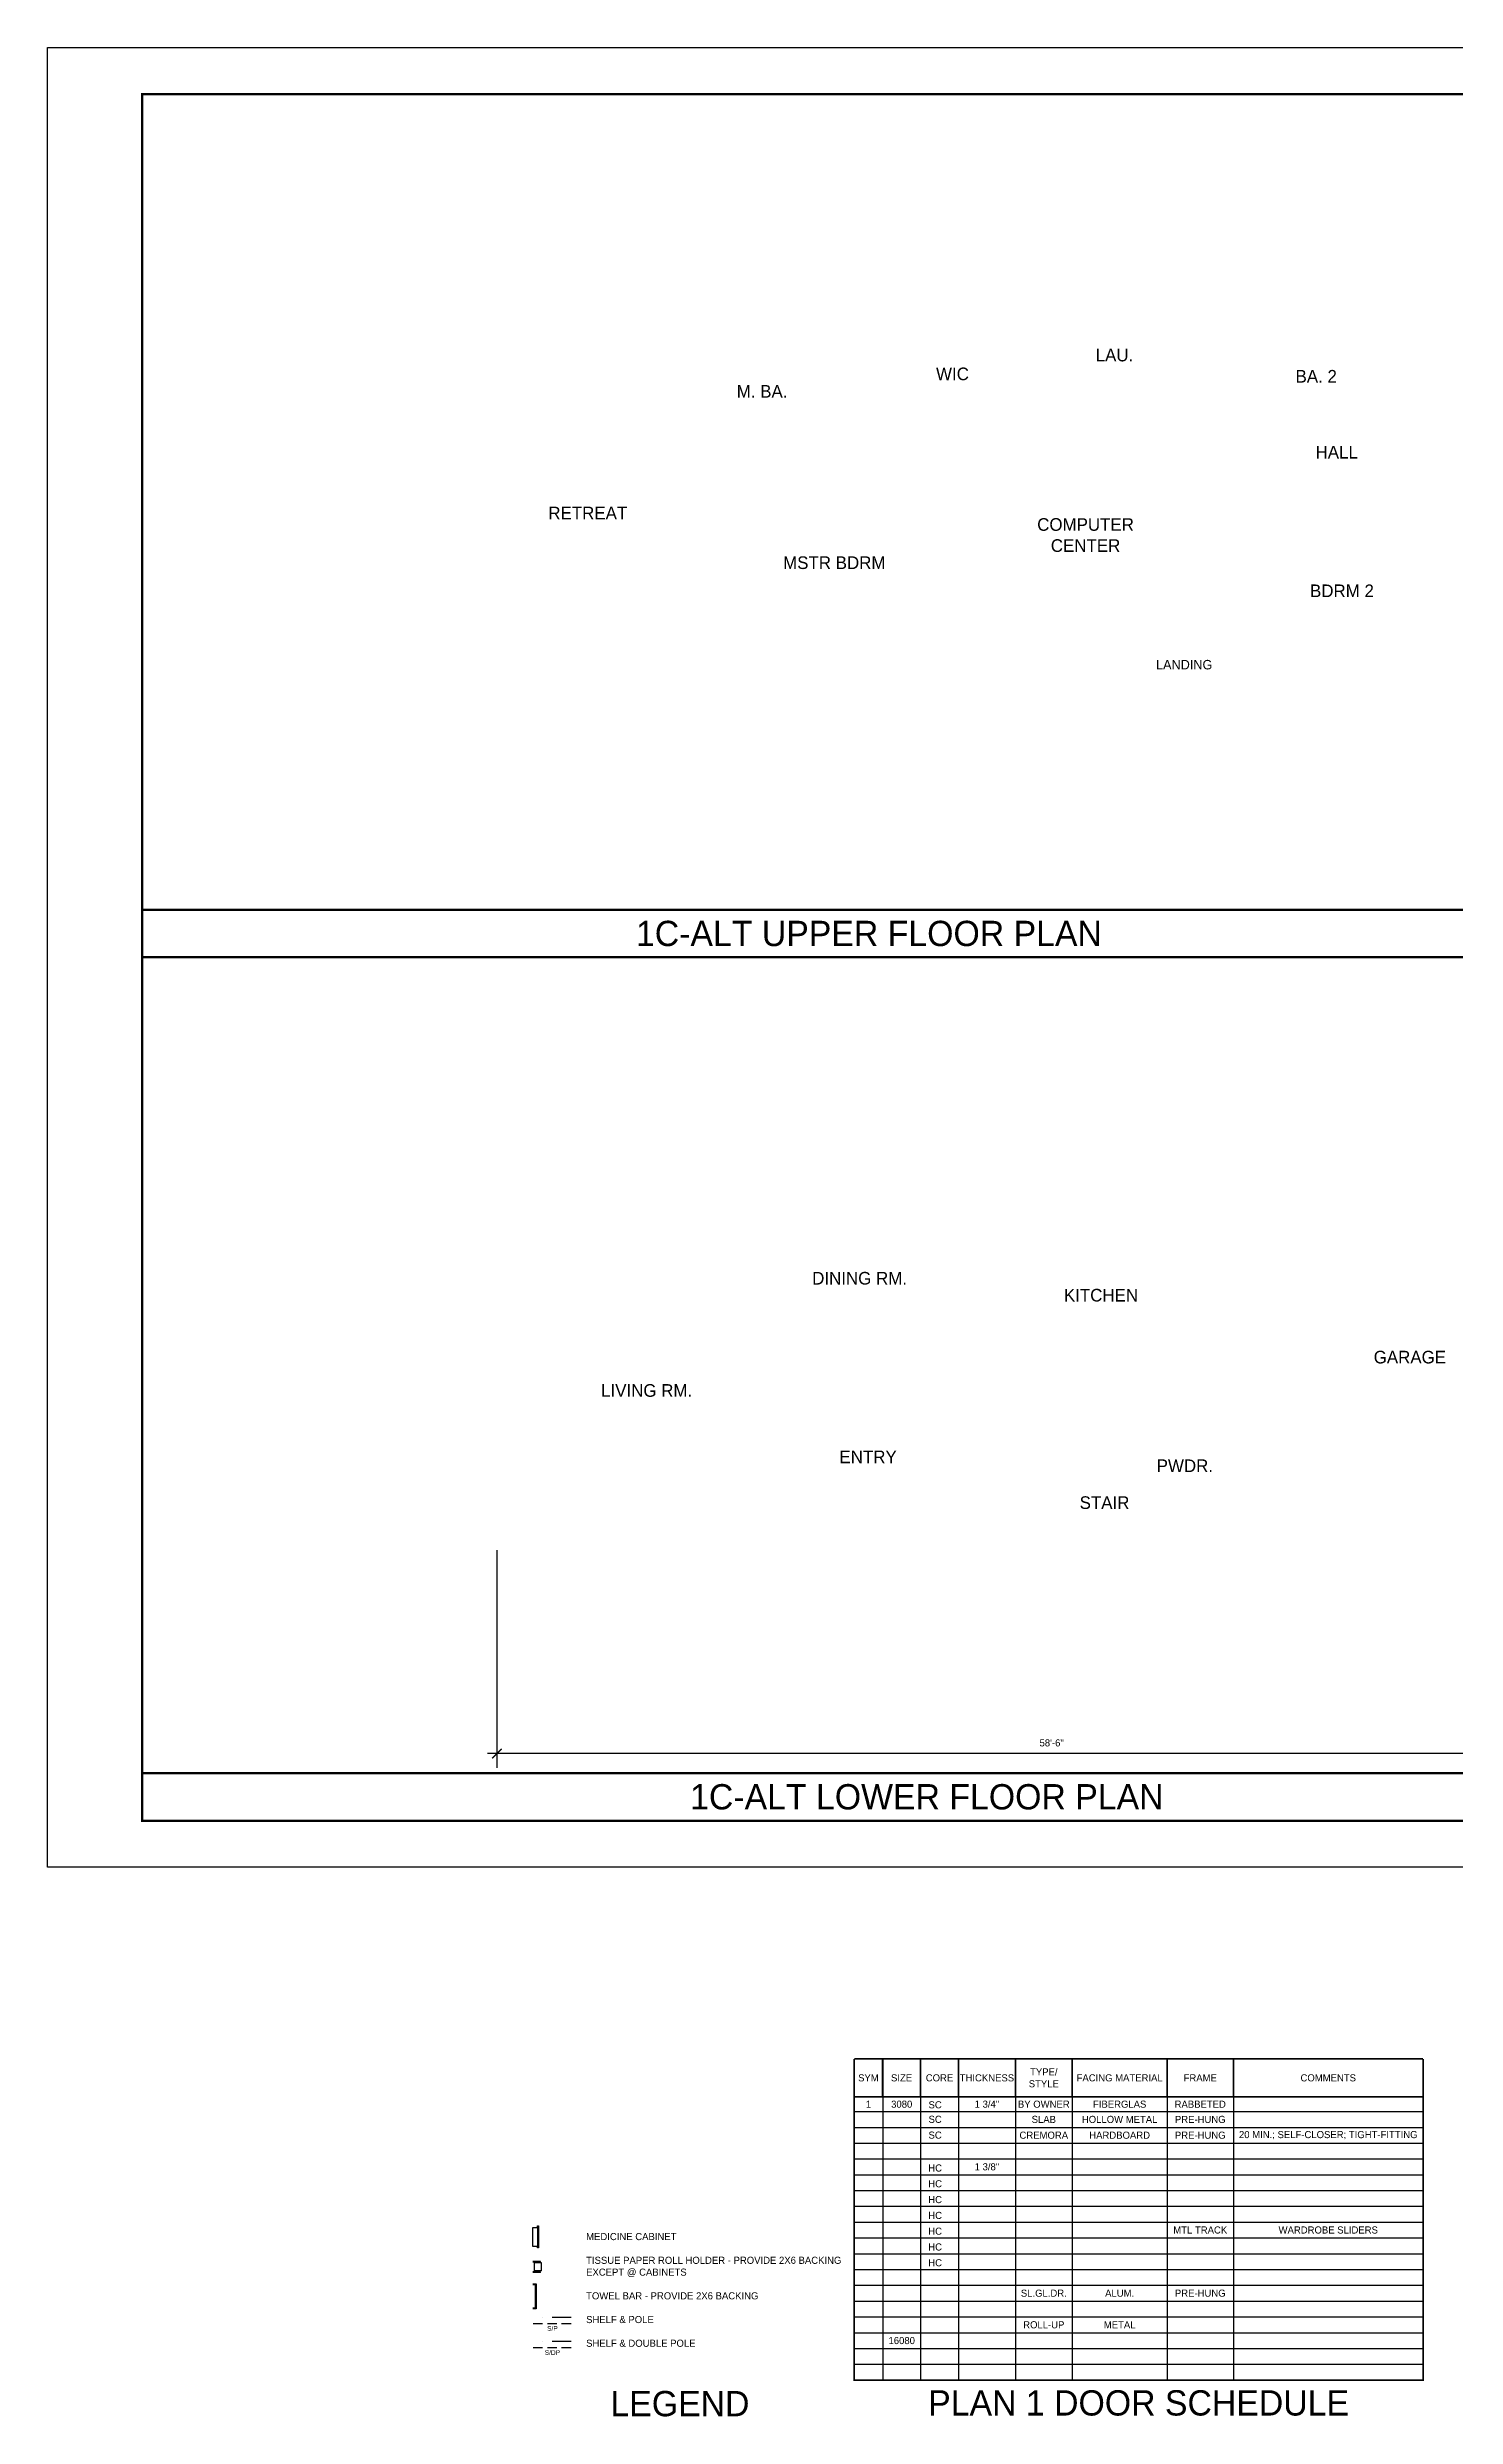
# Model space of a CAD drawing. Extents: x -3307 to 0, y -1500 to 1334.
# Drawn here: x -1728 to -837, y -1500 to 0 of the extents above; entities that cross this region are included whole.
import ezdxf
from ezdxf.enums import TextEntityAlignment as Align

# ---------------------------------------------------------------- set-up
doc = ezdxf.new("R2010")
doc.units = 0
doc.header["$LTSCALE"] = 48
doc.header["$MEASUREMENT"] = 0
doc.header["$PDMODE"] = 3
doc.header["$PDSIZE"] = -2
doc.linetypes.add('DASHDOT2', pattern=[0.5, 0.25, -0.125, 0, -0.125])
doc.linetypes.add('HIDDEN2', pattern=[0.1875, 0.125, -0.0625])
doc.layers.get('0').update_dxf_attribs({"linetype": 'CONTINUOUS'})
doc.layers.get('DEFPOINTS').update_dxf_attribs({"linetype": 'CONTINUOUS'})
for name, color, linetype, lineweight in [('24X36TB', 7, 'CONTINUOUS', 30), ('A-MISC1', 1, 'CONTINUOUS', 25), ('A-MISC2', 1, 'CONTINUOUS', 25)]:
    doc.layers.add(name, color=color, linetype=linetype, lineweight=lineweight)
for name, color, linetype in [('A-DIMS', 3, 'CONTINUOUS'), ('A-MISC', 6, 'CONTINUOUS'), ('A-POLE', 3, 'HIDDEN2'), ('A-TEXT', 3, 'CONTINUOUS'), ('A_DR_SCH_TXT', 3, 'CONTINUOUS'), ('A_WDO_SCH_TXT', 3, 'CONTINUOUS'), ('AA-MISC', 6, 'CONTINUOUS'), ('TB-text', 3, 'CONTINUOUS')]:
    doc.layers.add(name, color=color, linetype=linetype)
doc.styles.get("Standard").update_dxf_attribs({"font": 'ERASMD.TTF', "height": 4.5})
doc.dimstyles.new('ARCHITECTURE', dxfattribs={"dimscale": 48, "dimtxt": 0.18, "dimasz": 0.125, "dimexe": 0.1875, "dimexo": 0.0625, "dimgap": 0.09375, "dimtad": 1, "dimdec": 4, "dimzin": 3, "dimdsep": 46, "dimlunit": 4, "dimtxsty": 'Standard', "dimblk1": 'ARCHTICK', "dimblk2": 'ARCHTICK', "dimsah": 1, "dimcen": 0.09375, "dimdle": 0.125, "dimclrd": 1, "dimclre": 1, "dimclrt": 3, "dimadec": 0, "dimazin": 0, "dimtfac": 1, "dimtdec": 4, "dimtofl": 0, "dimtmove": 2, "dimatfit": 3, "dimldrblk": 'ARCHTICK', "dimfxl": 1, "dimfrac": 2, "dimtolj": 1, "dimtzin": 0, "dimarcsym": 0})

# ---------------------------------------------------------------- blocks, each defined once
blk = doc.blocks.new('DERF')
at = {"layer": 'A-MISC2', "linetype": 'Continuous'}
for p, q in [((-1311.2, -1088.7), (-1316, -1088.7)), ((-1311.2, -1089.2), (-1316, -1089.2)), ((-1315, -1094.7), (-1315, -1089.7)), ((-1310.5, -1089.7), (-1315, -1089.7)), ((-1310.5, -1094.7), (-1315, -1094.7)), ((-1312, -1089.7), (-1312, -1089.2)), ((-1312, -1095.2), (-1312, -1094.7)), ((-1311.2, -1089.2), (-1311.2, -1088.7)), ((-1310.5, -1094.7), (-1310.5, -1089.7)), ((-1311.2, -1095.2), (-1316, -1095.2)), ((-1311.2, -1095.7), (-1316, -1095.7)), ((-1311.2, -1095.7), (-1311.2, -1095.2))]:
    blk.add_line(p, q, dxfattribs=at)
blk = doc.blocks.new('A$C55E5684B')
at = {"layer": 'AA-MISC'}
for p, q in [((0, 13), (3, 13)), ((0, 1), (0, 13)), ((3, 1), (0, 1)), ((3, 13), (3, 14)), ((3, 14), (3.5, 14)), ((3, 13), (3, 1)), ((3, 0), (3, 1)), ((3.5, 14), (3.5, 0)), ((3.5, 0), (3, 0))]:
    blk.add_line(p, q, dxfattribs=at)
blk = doc.blocks.new('01PSRV01')
at = {"color": 0, "linetype": 'ByBlock'}
blk.add_lwpolyline([(0, 0.5), (-0.43, -0.25), (0.43, -0.25)], close=True, dxfattribs=at)
blk.add_attdef('NUMBER', text='', height=0.25, dxfattribs=at).set_placement((0, 0), align=Align.MIDDLE)
blk = doc.blocks.new('A$C06A91398')
at = {"layer": '24X36TB'}
for p, q in [((495.6, 322.6), (495.6, 274.6)), ((444.6, 306.6), (582.6, 306.6)), ((444.6, 290.6), (582.6, 290.6)), ((444.6, 274.6), (582.6, 274.6)), ((464.9, 250.6), (464.9, 202.6)), ((531.5, 250.6), (531.5, 202.6)), ((444.6, 234.6), (582.6, 234.6)), ((444.6, 218.6), (582.6, 218.6))]:
    blk.add_line(p, q, dxfattribs=at)
blk.add_lwpolyline([(-1115.9, 1085.1), (612.1, 1085.1), (612.1, -66.9), (-1115.9, -66.9)], close=True, dxfattribs=at)
for points, const_width in [([(420.6, -37.4), (420.6, 1055.6), (-1055.9, 1055.6), (-1055.9, -37.4)], 1.5), ([(444.6, 647.5), (444.6, 959.3), (582.6, 959.3), (582.6, 647.5)], 1.5), ([(444.6, 346.6), (444.6, 623.5), (582.6, 623.5), (582.6, 346.6)], 1.5), ([(444.6, 274.6), (444.6, 322.6), (582.6, 322.6), (582.6, 274.6)], 1.5), ([(444.6, 202.6), (444.6, 250.6), (582.6, 250.6), (582.6, 202.6)], 1.5), ([(444.6, 178.6), (582.6, 178.6), (582.6, 154.6), (444.6, 154.6)], 1.5), ([(444.6, 34.6), (444.6, 130.6), (582.6, 130.6), (582.6, 34.6)], 1.5), ([(444.6, 10.6), (582.6, 10.6), (582.6, -37.4), (444.6, -37.4)], 2)]:
    blk.add_lwpolyline(points, close=True, dxfattribs=dict(at, const_width=const_width))
at = {"layer": '24X36TB', "const_width": 1.5}
blk.add_lwpolyline([(513.6, 250.6), (513.6, 202.6)], dxfattribs=at)
at = {"layer": 'TB-text', "xscale": 14.40000000000146, "yscale": 14.39999999999418, "zscale": 14.4}
for p, values in [((456.1, 240.2), {'NUMBER': '1'}), ((522.7, 240.2), {'NUMBER': '4'}), ((456.1, 224.2), {'NUMBER': '2'}), ((522.7, 224.2), {'NUMBER': '5'}), ((456.1, 208.2), {'NUMBER': '3'}), ((522.7, 208.2), {'NUMBER': '6'})]:
    blk.add_blockref('01PSRV01', p, dxfattribs=at).add_auto_attribs(values)
at = {"layer": 'TB-text', "char_height": 4.5, "width": 51, "attachment_point": 4}
for s, insert in [('{\\fEras Medium ITC|b0|i0|c0|p34;DATE}', (451.3, 314.6)), ('{\\fEras Medium ITC|b0|i0|c0|p34;PROJECT NO.}', (451.3, 298.6)), ('{\\fEras Medium ITC|b0|i0|c0|p34;SCALE}', (451.3, 282.6))]:
    blk.add_mtext(s, dxfattribs=dict(at, insert=insert))
blk = doc.blocks.new('_ARCHTICK')
at = {"color": 0, "linetype": 'ByBlock', "const_width": 0.15}
blk.add_lwpolyline([(-0.5, -0.5), (0.5, 0.5)], dxfattribs=at)
blk = doc.blocks.new('*D170')
at = {"layer": 'A-DIMS', "color": 1, "lineweight": -2, "transparency": 16777216}
for p, q in [((-1443.5, -951.2), (-1443.5, -1089.1)), ((-741.5, -951.2), (-741.5, -1089.1)), ((-735.5, -1080.1), (-1449.5, -1080.1))]:
    blk.add_line(p, q, dxfattribs=at)
at = {"layer": 'DEFPOINTS', "color": 0, "transparency": 16777216}
for p in [(-1443.5, -948.2), (-741.5, -948.2), (-1443.5, -1080.1)]:
    blk.add_point(p, dxfattribs=at)
at = {"layer": 'A-DIMS', "color": 1, "lineweight": -2, "transparency": 16777216, "xscale": 6, "yscale": 6, "zscale": 6, "rotation": 180}
blk.add_blockref('_ARCHTICK', (-1443.5, -1080.1), dxfattribs=at)
at = {"layer": 'A-DIMS', "color": 1, "lineweight": -2, "transparency": 16777216, "xscale": 6, "yscale": 6, "zscale": 6}
blk.add_blockref('_ARCHTICK', (-741.5, -1080.1), dxfattribs=at)
at = {"layer": 'A-DIMS', "color": 3, "transparency": 16777216, "insert": (-1092.5, -1073.3), "char_height": 4.5, "attachment_point": 5}
blk.add_mtext('\\A1;58\'-6"', dxfattribs=at)

msp = doc.modelspace()

# ---------------------------------------------------------------- linework, layer by layer
at = {"layer": '24X36TB', "const_width": 1.5}
for points in [[(-1668, -546), (-1074, -546), (-551.5, -546)], [(-1668, -576), (-1074, -576), (-551.5, -576)], [(-1668, -1092.5), (-1074, -1092.5), (-191.5, -1092.5)]]:
    msp.add_lwpolyline(points, dxfattribs=at)
at = {"layer": 'A-MISC'}
for points in [[(-1420.80352, -1415.67269), (-1418.80352, -1415.67269), (-1418.80352, -1431.62647), (-1420.80352, -1431.62647)], [(-1420.80352, -1416.17269), (-1419.30352, -1416.17269), (-1419.30352, -1431.12647), (-1420.80352, -1431.12647)]]:
    msp.add_lwpolyline(points, dxfattribs=at)
at = {"layer": 'A-POLE', "linetype": 'DASHDOT2'}
for p, q in [((-1396.63734, -1437.01405), (-1420.66217, -1437.01405)), ((-1396.63734, -1452.27287), (-1420.66217, -1452.27287))]:
    msp.add_line(p, q, dxfattribs=at)
at = {"layer": 'A-POLE'}
for p, q in [((-1396.63734, -1441.01405), (-1420.87529, -1441.01405)), ((-1396.63734, -1456.27287), (-1420.87529, -1456.27287))]:
    msp.add_line(p, q, dxfattribs=at)
at = {"layer": 'A_DR_SCH_TXT', "color": 7}
for p, q in [((-1199.28891, -1273.34979), (-1199.28891, -1476.6474)), ((-1175.46743, -1273.34979), (-1175.46743, -1476.6474)), ((-1151.46743, -1273.34979), (-1151.46743, -1476.6474)), ((-1115.46743, -1273.34979), (-1115.46743, -1476.6474)), ((-1079.46743, -1273.34979), (-1079.46743, -1476.6474)), ((-1019.46743, -1273.34979), (-1019.46743, -1476.6474)), ((-977.46743, -1273.34979), (-977.46743, -1476.6474)), ((-1217.46743, -1297.34979), (-857.46743, -1297.34979)), ((-1217.46743, -1306.6474), (-857.46743, -1306.6474)), ((-1217.46743, -1316.6474), (-857.46743, -1316.6474)), ((-1217.46743, -1326.6474), (-857.46743, -1326.6474)), ((-1217.46743, -1336.6474), (-857.46743, -1336.6474)), ((-1217.46743, -1346.6474), (-857.46743, -1346.6474)), ((-1217.46743, -1356.6474), (-857.46743, -1356.6474)), ((-1217.46743, -1366.6474), (-857.46743, -1366.6474)), ((-1217.46743, -1376.6474), (-857.46743, -1376.6474)), ((-1217.46743, -1386.6474), (-857.46743, -1386.6474)), ((-1217.46743, -1396.6474), (-857.46743, -1396.6474)), ((-1217.46743, -1406.6474), (-857.46743, -1406.6474)), ((-1217.46743, -1416.6474), (-857.46743, -1416.6474)), ((-1217.46743, -1426.6474), (-857.46743, -1426.6474)), ((-1217.46743, -1436.6474), (-857.46743, -1436.6474)), ((-1217.46743, -1446.6474), (-857.46743, -1446.6474)), ((-1217.46743, -1456.6474), (-857.46743, -1456.6474)), ((-1217.46743, -1466.6474), (-857.46743, -1466.6474)), ((-1217.46743, -1476.6474), (-857.46743, -1476.6474))]:
    msp.add_line(p, q, dxfattribs=at)
at = {"layer": 'A_DR_SCH_TXT', "color": 7, "const_width": 1}
for points in [[(-1217.46743, -1273.34979), (-1217.46743, -1476.6474), (-857.46743, -1476.6474), (-857.46743, -1273.34979)], [(-857.46743, -1273.34979), (-1217.46743, -1273.34979)], [(-1199.46743, -1273.34979), (-1199.46743, -1297.34979)], [(-1175.46743, -1273.34979), (-1175.46743, -1297.34979)], [(-1151.46743, -1273.34979), (-1151.46743, -1297.34979)], [(-1115.46743, -1273.34979), (-1115.46743, -1297.34979)], [(-1079.46743, -1273.34979), (-1079.46743, -1297.34979)], [(-1019.46743, -1273.34979), (-1019.46743, -1297.34979)], [(-977.46743, -1273.34979), (-977.46743, -1297.34979)], [(-857.46743, -1297.34979), (-1217.46743, -1297.34979)]]:
    msp.add_lwpolyline(points, dxfattribs=at)

# ---------------------------------------------------------------- block references
at = {"layer": 'A-DIMS'}
msp.add_blockref('A$C06A91398', (-612.11644, -1085.14447), dxfattribs=at)
at = {"layer": 'A-MISC1'}
msp.add_blockref('DERF', (-104.84652, -312.80751), dxfattribs=at)
at = {"layer": 'AA-MISC'}
msp.add_blockref('A$C55E5684B', (-1420.80353, -1392.97114), dxfattribs=at)

# ---------------------------------------------------------------- texts
at = {"layer": 'A-DIMS', "insert": (-1208.12946, -561), "char_height": 16, "width": 1066.3242025, "attachment_point": 5}
msp.add_mtext('1C-ALT UPPER FLOOR PLAN', dxfattribs=at)
at = {"layer": 'A-TEXT'}
for s, insert, char_height, width, attachment_point in [('LAU.', (-1052.74909, -194.82552), 8, 240.4771889, 5), ('WIC', (-1155.25966, -206.73256), 8, 56.5, 5), ('BA. 2', (-925.0866, -208.19543), 8, 240.4771889, 5), ('M. BA.', (-1275.73282, -217.73736), 8, 36.6582342, 5), ('HALL', (-912.11576, -256.25), 8, 152.8516071, 5), ('RETREAT', (-1386.04156, -294.75), 8, 108, 5), ('COMPUTER\\PCENTER', (-1071.04156, -308.75), 8, 77, 5), ('MSTR BDRM', (-1230.04156, -326.25), 8, 189, 5), ('BDRM 2', (-908.79156, -344), 8, 132.5, 5), ('LANDING', (-1008.62981, -390.7885), 6, 38.7975466, 5), ('DINING RM.', (-1214.03471, -779.20207), 8, 144, 5), ('KITCHEN', (-1061.28229, -789.93264), 8, 97.4931462, 5), ('GARAGE', (-865.81137, -829.14088), 8, 240.4771889, 5), ('LIVING RM.', (-1348.7842, -850.25), 8, 182.5147186, 5), ('ENTRY', (-1208.6641, -892.21588), 8, 182.5147186, 5), ('PWDR.', (-1008.20908, -897.85256), 8, 240.4771889, 5), ('STAIR', (-1059.04156, -921.25), 8, 77, 5), ('1C-ALT LOWER FLOOR PLAN', (-1171.48368, -1107.5), 16, 993.0326388, 5), ('MEDICINE CABINET\\P\\PTISSUE PAPER ROLL HOLDER - PROVIDE 2X6 BACKING EXCEPT @ CABINETS\\P\\PTOWEL BAR - PROVIDE 2X6 BACKING\\P\\PSHELF & POLE\\P\\PSHELF & DOUBLE POLE', (-1387.08634, -1383.54601), 4.5, 168.375, 1), ('S/P', (-1408.42243, -1443.97748), 3, 9.0706308, 5), ('S/DP', (-1408.42243, -1459.2363), 3, 9.0706308, 5), ('LEGEND', (-1327.71743, -1491.6474), 16, 220.5, 5)]:
    msp.add_mtext(s, dxfattribs=dict(at, insert=insert, char_height=char_height, width=width, attachment_point=attachment_point))
at = {"layer": 'A_DR_SCH_TXT', "color": 3, "char_height": 4.5, "attachment_point": 5}
for s, insert, width in [('TYPE/\\PSTYLE', (-1097.46743, -1285.34979), 36), ('FACING MATERIAL', (-1049.46743, -1285.34979), 60), ('FRAME', (-998.46743, -1285.34979), 42), ('COMMENTS', (-917.46743, -1285.34979), 120), ('1', (-1208.37817, -1301.9986), 18.1785198), ('3080', (-1187.37817, -1301.9986), 23.8214802), ('SC', (-1166.23085, -1302.40921), 30), ('1 3/4"', (-1133.46743, -1301.9986), 36), ('BY OWNER', (-1097.46743, -1301.9986), 36), ('FIBERGLAS', (-1049.46743, -1301.9986), 60), ('RABBETED', (-998.46743, -1301.9986), 42), ('SC', (-1166.23085, -1311.58799), 30), ('SC', (-1166.23085, -1321.58799), 30), ('CREMORA', (-1097.46743, -1321.6474), 36), ('SLAB', (-1097.46743, -1311.6474), 36), ('HOLLOW METAL', (-1049.46743, -1311.6474), 60), ('HARDBOARD', (-1049.46743, -1321.6474), 60), ('PRE-HUNG', (-998.46743, -1311.6474), 42), ('PRE-HUNG', (-998.46743, -1321.6474), 42), ('20 MIN.; SELF-CLOSER; TIGHT-FITTING', (-917.46743, -1321.6474), 120), ('HC', (-1166.23085, -1342.40921), 30), ('1 3/8"', (-1133.46743, -1341.6474), 36), ('HC', (-1166.23085, -1352.40921), 30), ('HC', (-1166.23085, -1362.40921), 30), ('HC', (-1166.23085, -1372.40921), 30), ('MTL TRACK', (-998.46743, -1381.6474), 42), ('WARDROBE SLIDERS', (-917.46743, -1381.6474), 120), ('HC', (-1166.23085, -1382.40921), 30), ('HC', (-1166.23085, -1392.40921), 30), ('HC', (-1166.23085, -1402.40921), 30), ('SL.GL.DR.', (-1097.46743, -1421.6474), 36), ('ALUM.', (-1049.46743, -1421.6474), 60), ('PRE-HUNG', (-998.46743, -1421.6474), 42), ('ROLL-UP', (-1097.46743, -1441.6474), 36), ('METAL', (-1049.46743, -1441.6474), 60), ('16080', (-1187.37817, -1451.6474), 23.8214802)]:
    msp.add_mtext(s, dxfattribs=dict(at, insert=insert, width=width))
at = {"layer": 'A_WDO_SCH_TXT', "color": 3, "char_height": 4.5, "attachment_point": 5}
for s, insert, width in [('SYM', (-1208.46743, -1285.34979), 18), ('SIZE', (-1187.46743, -1285.34979), 24), ('CORE', (-1163.46743, -1285.34979), 24), ('THICKNESS', (-1133.46743, -1285.34979), 36)]:
    msp.add_mtext(s, dxfattribs=dict(at, insert=insert, width=width))
at = {"layer": 'TB-text', "insert": (-1037.46743, -1491.19312), "char_height": 16, "width": 360, "attachment_point": 5}
msp.add_mtext('PLAN 1 DOOR SCHEDULE', dxfattribs=at)

# ---------------------------------------------------------------- dimensions: what is measured, and where the dimension line sits
at = {"layer": 'A-DIMS'}
dim = msp.add_linear_dim(base=(-1443.54156, -1080.14576), p1=(-741.54156, -948.25), p2=(-1443.54156, -948.25), dimstyle='ARCHITECTURE', dxfattribs=at)
dim.commit()
dim.dimension.update_dxf_attribs({"geometry": '*D170', "text_midpoint": (-1092.54156, -1073.32323)})

doc.saveas('drawing.dxf')
